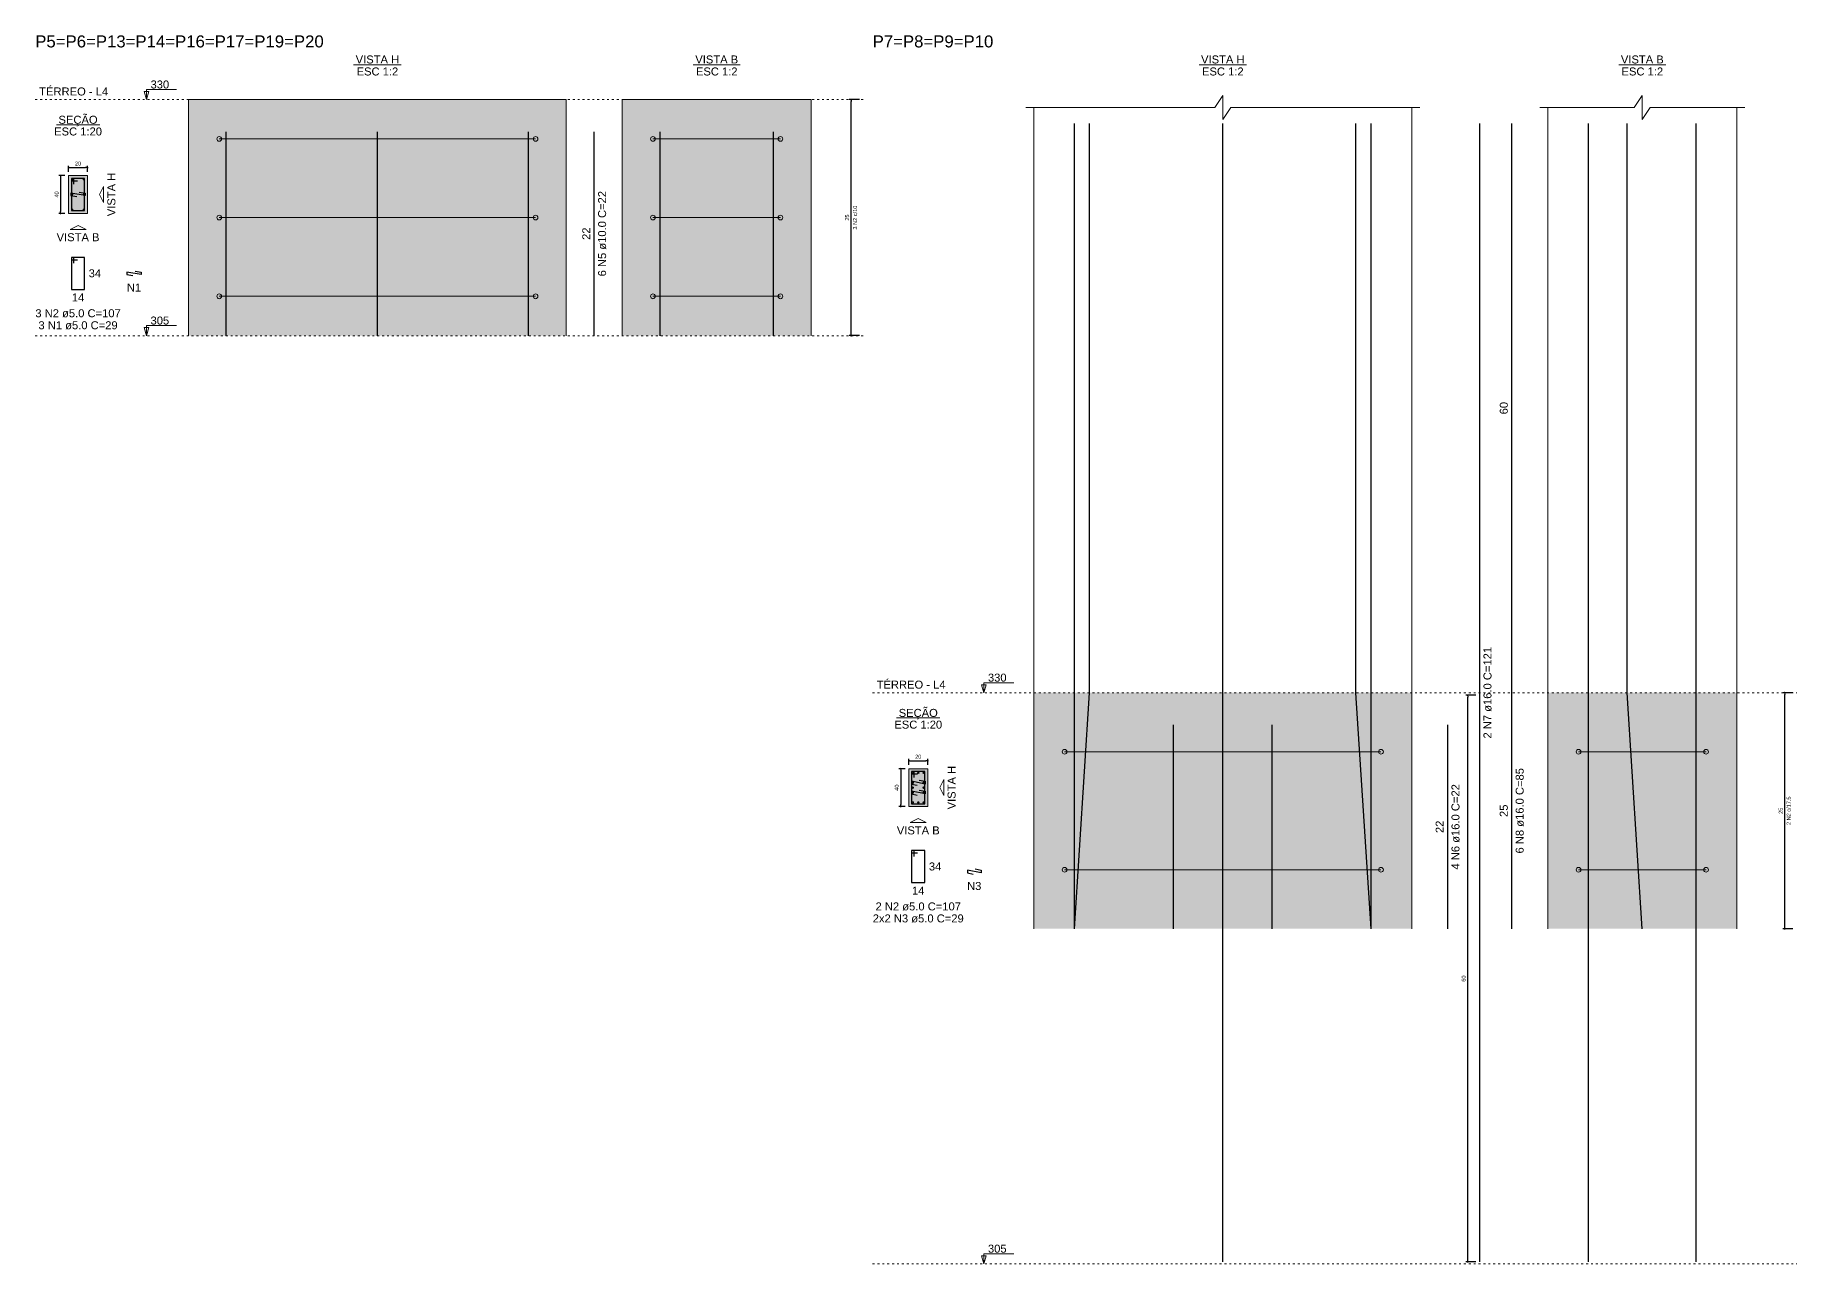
# Model space of a CAD drawing. Header units: millimetres. Extents: x 180 to 11148, y -1598 to 1045.
# Drawn here: x 2927.9 to 3021.1, y -20.3 to 44.8 of the extents above; entities that cross this region are included whole.
import ezdxf

# ---------------------------------------------------------------- set-up
doc = ezdxf.new("R2010")
doc.units = ezdxf.units.MM
doc.header["$MEASUREMENT"] = 0
doc.linetypes.add('DOT2', pattern=[3.175, 0, -3.175])
for name, color, linetype, lineweight in [('Descrição da armadura', 7, 'Continuous', 5), ('DT-Barras na forma', 2, 'Continuous', 30), ('DT-Barras no corte', 5, 'Continuous', 5), ('DT-Barras rebatidas', 2, 'Continuous', 30), ('DT-Cotas', 9, 'Continuous', 5), ('DT-Estribos na forma', 5, 'Continuous', 5), ('DT-Forma', 5, 'Continuous', 5), ('DT-Hachura seção pilares', 252, 'Continuous', 5), ('DT-Hachura vista pilares', 252, 'Continuous', 5), ('DT-Pontilhado', 9, 'DOT2', 5), ('DT-Textos', 7, 'Continuous', 5), ('DT-Título', 3, 'Continuous', 20), ('Textos armaduras', 7, 'Continuous', 5)]:
    doc.layers.add(name, color=color, linetype=linetype, lineweight=lineweight)
doc.styles.add('Arial', font='arial.ttf')
doc.dimstyles.new('UM_2.000000', dxfattribs={"dimtxt": 0.18, "dimasz": 0.1, "dimexe": 0.1, "dimexo": 0.2, "dimgap": 0, "dimtad": 1, "dimtih": 1, "dimtoh": 1, "dimdec": 1, "dimlfac": 2, "dimzin": 0, "dimdsep": 46, "dimtxsty": 'Standard', "dimcen": 0.09, "dimdle": 0.1, "dimadec": 1, "dimazin": 2, "dimtfac": 1, "dimtdec": 4, "dimtofl": 0, "dimtmove": 0, "dimatfit": 3, "dimfxl": 1, "dimtolj": 1, "dimarcsym": 0})
doc.dimstyles.new('UM_20.000000', dxfattribs={"dimtxt": 0.18, "dimasz": 0.1, "dimexe": 0.1, "dimexo": 0.2, "dimgap": 0, "dimtad": 1, "dimtih": 1, "dimtoh": 1, "dimdec": 1, "dimlfac": 20, "dimzin": 0, "dimdsep": 46, "dimtxsty": 'Standard', "dimcen": 0.09, "dimdle": 0.1, "dimadec": 1, "dimazin": 2, "dimtfac": 1, "dimtdec": 4, "dimtofl": 0, "dimtmove": 0, "dimatfit": 3, "dimfxl": 1, "dimtolj": 1, "dimarcsym": 0})

# ---------------------------------------------------------------- blocks, each defined once
blk = doc.blocks.new('_Dot')
at = {"color": 0, "linetype": 'ByBlock', "lineweight": -2}
blk.add_line((-0.5, 0), (-1, 0), dxfattribs=at)
at = {"color": 0, "linetype": 'ByBlock', "const_width": 0.5}
blk.add_lwpolyline([(-0.25, 0, 1), (0.25, 0, 1)], format="xyb", close=True, dxfattribs=at)
blk = doc.blocks.new('*D812')
at = {"layer": 'Defpoints', "color": 0, "transparency": 16777216}
for p in [(2929.638, 37.347), (2929.215, 35.347), (2929.638, 35.347)]:
    blk.add_point(p, dxfattribs=at)
at = {"layer": 'DT-Cotas', "color": 0, "lineweight": -2, "transparency": 16777216}
for p, q in [((2929.438, 37.347), (2929.115, 37.347)), ((2929.215, 37.247), (2929.215, 35.447)), ((2929.438, 35.347), (2929.115, 35.347))]:
    blk.add_line(p, q, dxfattribs=at)
at = {"layer": 'DT-Cotas', "color": 0, "lineweight": -2, "transparency": 16777216, "xscale": 0.1000000014901161, "yscale": 0.1000000014901161, "zscale": 0.1000000014901161}
for p, rotation in [((2929.215, 37.347), 90), ((2929.215, 35.347), 270)]:
    blk.add_blockref('_Dot', p, dxfattribs=dict(at, rotation=rotation))
at = {"layer": 'DT-Cotas', "transparency": 16777216, "insert": (2929.003, 36.347), "char_height": 0.2118, "attachment_point": 5, "rotation": 90, "style": 'Arial'}
blk.add_mtext('\\A1;40', dxfattribs=at)
blk = doc.blocks.new('*D813')
at = {"layer": 'Defpoints', "color": 0, "transparency": 16777216}
for p in [(2929.638, 37.347), (2930.638, 37.77), (2930.638, 37.347)]:
    blk.add_point(p, dxfattribs=at)
at = {"layer": 'DT-Cotas', "color": 0, "lineweight": -2, "transparency": 16777216}
for p, q in [((2929.638, 37.547), (2929.638, 37.87)), ((2929.738, 37.77), (2930.538, 37.77)), ((2930.638, 37.547), (2930.638, 37.87))]:
    blk.add_line(p, q, dxfattribs=at)
at = {"layer": 'DT-Cotas', "color": 0, "lineweight": -2, "transparency": 16777216, "xscale": 0.1000000014901161, "yscale": 0.1000000014901161, "zscale": 0.1000000014901161, "rotation": 180}
blk.add_blockref('_Dot', (2929.638, 37.77), dxfattribs=at)
at = {"layer": 'DT-Cotas', "color": 0, "lineweight": -2, "transparency": 16777216, "xscale": 0.1000000014901161, "yscale": 0.1000000014901161, "zscale": 0.1000000014901161}
blk.add_blockref('_Dot', (2930.638, 37.77), dxfattribs=at)
at = {"layer": 'DT-Cotas', "transparency": 16777216, "insert": (2930.138, 37.982), "char_height": 0.2118, "attachment_point": 5, "rotation": 0.00573, "style": 'Arial'}
blk.add_mtext('\\A1;20', dxfattribs=at)
blk = doc.blocks.new('*D814')
at = {"layer": 'Defpoints', "color": 0, "transparency": 16777216}
for p in [(2971.071, 41.371), (2971.706, 41.371), (2971.706, 28.871)]:
    blk.add_point(p, dxfattribs=at)
at = {"layer": 'DT-Cotas', "color": 0, "lineweight": -2, "transparency": 16777216}
for p, q in [((2971.506, 41.371), (2970.971, 41.371)), ((2971.071, 28.971), (2971.071, 41.271)), ((2971.506, 28.871), (2970.971, 28.871))]:
    blk.add_line(p, q, dxfattribs=at)
at = {"layer": 'DT-Cotas', "color": 0, "lineweight": -2, "transparency": 16777216, "xscale": 0.1000000014901161, "yscale": 0.1000000014901161, "zscale": 0.1000000014901161}
for p, rotation in [((2971.071, 41.371), 90), ((2971.071, 28.871), 270)]:
    blk.add_blockref('_Dot', p, dxfattribs=dict(at, rotation=rotation))
blk = doc.blocks.new('*D815')
at = {"layer": 'Defpoints', "color": 0, "transparency": 16777216}
for p in [(2971.071, 41.371), (2971.706, 41.371), (2971.706, 28.871)]:
    blk.add_point(p, dxfattribs=at)
at = {"layer": 'DT-Cotas', "color": 0, "lineweight": -2, "transparency": 16777216}
for p, q in [((2971.506, 41.371), (2970.971, 41.371)), ((2971.071, 28.971), (2971.071, 41.271)), ((2971.506, 28.871), (2970.971, 28.871))]:
    blk.add_line(p, q, dxfattribs=at)
at = {"layer": 'DT-Cotas', "color": 0, "lineweight": -2, "transparency": 16777216, "xscale": 0.1000000014901161, "yscale": 0.1000000014901161, "zscale": 0.1000000014901161}
for p, rotation in [((2971.071, 41.371), 90), ((2971.071, 28.871), 270)]:
    blk.add_blockref('_Dot', p, dxfattribs=dict(at, rotation=rotation))
blk = doc.blocks.new('*D816')
at = {"layer": 'Defpoints', "color": 0, "transparency": 16777216}
for p in [(2974.122, 5.941), (2973.699, 3.941), (2974.122, 3.941)]:
    blk.add_point(p, dxfattribs=at)
at = {"layer": 'DT-Cotas', "color": 0, "lineweight": -2, "transparency": 16777216}
for p, q in [((2973.922, 5.941), (2973.599, 5.941)), ((2973.699, 5.841), (2973.699, 4.041)), ((2973.922, 3.941), (2973.599, 3.941))]:
    blk.add_line(p, q, dxfattribs=at)
at = {"layer": 'DT-Cotas', "color": 0, "lineweight": -2, "transparency": 16777216, "xscale": 0.1000000014901161, "yscale": 0.1000000014901161, "zscale": 0.1000000014901161}
for p, rotation in [((2973.699, 5.941), 90), ((2973.699, 3.941), 270)]:
    blk.add_blockref('_Dot', p, dxfattribs=dict(at, rotation=rotation))
at = {"layer": 'DT-Cotas', "transparency": 16777216, "insert": (2973.487, 4.941), "char_height": 0.2118, "attachment_point": 5, "rotation": 90, "style": 'Arial'}
blk.add_mtext('\\A1;40', dxfattribs=at)
blk = doc.blocks.new('*D817')
at = {"layer": 'Defpoints', "color": 0, "transparency": 16777216}
for p in [(2974.122, 5.941), (2975.122, 6.365), (2975.122, 5.941)]:
    blk.add_point(p, dxfattribs=at)
at = {"layer": 'DT-Cotas', "color": 0, "lineweight": -2, "transparency": 16777216}
for p, q in [((2974.122, 6.141), (2974.122, 6.465)), ((2974.222, 6.365), (2975.022, 6.365)), ((2975.122, 6.141), (2975.122, 6.465))]:
    blk.add_line(p, q, dxfattribs=at)
at = {"layer": 'DT-Cotas', "color": 0, "lineweight": -2, "transparency": 16777216, "xscale": 0.1000000014901161, "yscale": 0.1000000014901161, "zscale": 0.1000000014901161, "rotation": 180}
blk.add_blockref('_Dot', (2974.122, 6.365), dxfattribs=at)
at = {"layer": 'DT-Cotas', "color": 0, "lineweight": -2, "transparency": 16777216, "xscale": 0.1000000014901161, "yscale": 0.1000000014901161, "zscale": 0.1000000014901161}
blk.add_blockref('_Dot', (2975.122, 6.365), dxfattribs=at)
at = {"layer": 'DT-Cotas', "transparency": 16777216, "insert": (2974.622, 6.576), "char_height": 0.2118, "attachment_point": 5, "rotation": 0.00573, "style": 'Arial'}
blk.add_mtext('\\A1;20', dxfattribs=at)
blk = doc.blocks.new('*D818')
at = {"layer": 'Defpoints', "color": 0, "transparency": 16777216}
for p in [(3003.712, 9.83), (3004.348, 9.83), (3004.348, -20.17)]:
    blk.add_point(p, dxfattribs=at)
at = {"layer": 'DT-Cotas', "color": 0, "lineweight": -2, "transparency": 16777216}
for p, q in [((3004.148, 9.83), (3003.612, 9.83)), ((3003.712, -20.07), (3003.712, 9.73)), ((3004.148, -20.17), (3003.612, -20.17))]:
    blk.add_line(p, q, dxfattribs=at)
at = {"layer": 'DT-Cotas', "color": 0, "lineweight": -2, "transparency": 16777216, "xscale": 0.1000000014901161, "yscale": 0.1000000014901161, "zscale": 0.1000000014901161}
for p, rotation in [((3003.712, 9.83), 90), ((3003.712, -20.17), 270)]:
    blk.add_blockref('_Dot', p, dxfattribs=dict(at, rotation=rotation))
at = {"layer": 'DT-Cotas', "transparency": 16777216, "insert": (3003.501, -5.17), "char_height": 0.2118, "attachment_point": 5, "rotation": 90, "style": 'Arial'}
blk.add_mtext('\\A1;60', dxfattribs=at)
blk = doc.blocks.new('*D819')
at = {"layer": 'Defpoints', "color": 0, "transparency": 16777216}
for p in [(3020.5, 9.965), (3021.135, 9.965), (3021.135, -2.535)]:
    blk.add_point(p, dxfattribs=at)
at = {"layer": 'DT-Cotas', "color": 0, "lineweight": -2, "transparency": 16777216}
for p, q in [((3020.935, 9.965), (3020.4, 9.965)), ((3020.5, -2.435), (3020.5, 9.865)), ((3020.935, -2.535), (3020.4, -2.535))]:
    blk.add_line(p, q, dxfattribs=at)
at = {"layer": 'DT-Cotas', "color": 0, "lineweight": -2, "transparency": 16777216, "xscale": 0.1000000014901161, "yscale": 0.1000000014901161, "zscale": 0.1000000014901161}
for p, rotation in [((3020.5, 9.965), 90), ((3020.5, -2.535), 270)]:
    blk.add_blockref('_Dot', p, dxfattribs=dict(at, rotation=rotation))
blk = doc.blocks.new('*D820')
at = {"layer": 'Defpoints', "color": 0, "transparency": 16777216}
for p in [(3020.5, 9.965), (3021.135, 9.965), (3021.135, -2.535)]:
    blk.add_point(p, dxfattribs=at)
at = {"layer": 'DT-Cotas', "color": 0, "lineweight": -2, "transparency": 16777216}
for p, q in [((3020.935, 9.965), (3020.4, 9.965)), ((3020.5, -2.435), (3020.5, 9.865)), ((3020.935, -2.535), (3020.4, -2.535))]:
    blk.add_line(p, q, dxfattribs=at)
at = {"layer": 'DT-Cotas', "color": 0, "lineweight": -2, "transparency": 16777216, "xscale": 0.1000000014901161, "yscale": 0.1000000014901161, "zscale": 0.1000000014901161}
for p, rotation in [((3020.5, 9.965), 90), ((3020.5, -2.535), 270)]:
    blk.add_blockref('_Dot', p, dxfattribs=dict(at, rotation=rotation))

msp = doc.modelspace()

# ---------------------------------------------------------------- hatches: boundary and pattern name
at = {"layer": 'DT-Hachura seção pilares', "linetype": 'Continuous'}
for points in [[(2929.6381, 35.3467), (2929.6381, 35.3467), (2930.6381, 35.3467), (2930.6381, 37.3467), (2929.6381, 37.3467), (2929.6381, 35.3467)], [(2974.1222, 3.9411), (2974.1222, 3.9411), (2975.1222, 3.9411), (2975.1222, 5.9411), (2974.1222, 5.9411), (2974.1222, 3.9411)]]:
    msp.add_hatch(color=256, dxfattribs=at).paths.add_polyline_path(points)
at = {"layer": 'DT-Hachura vista pilares', "linetype": 'Continuous'}
for points in [[(2935.9879, 28.8709), (2935.9879, 41.3709), (2955.9879, 41.3709), (2955.9879, 28.8709), (2935.9879, 28.8709)], [(2958.9531, 28.8709), (2958.9531, 41.3709), (2968.9531, 41.3709), (2968.9531, 28.8709), (2958.9531, 28.8709)], [(2980.7472, -2.5347), (2980.7472, 9.9653), (3000.7472, 9.9653), (3000.7472, -2.5347), (2980.7472, -2.5347)], [(3007.9584, -2.5347), (3007.9584, 9.9653), (3017.9584, 9.9653), (3017.9584, -2.5347), (3007.9584, -2.5347)]]:
    msp.add_hatch(color=256, dxfattribs=at).paths.add_polyline_path(points)

# ---------------------------------------------------------------- linework, layer by layer
at = {"layer": 'DT-Barras na forma'}
for points in [[(2937.9879, 28.8709), (2937.9879, 39.6709)], [(2945.9879, 28.8709), (2945.9879, 39.6709)], [(2953.9879, 28.8709), (2953.9879, 39.6709)], [(2960.9531, 28.8709), (2960.9531, 39.6709)], [(2966.9531, 28.8709), (2966.9531, 39.6709)], [(2982.8972, -2.5347), (2983.6972, 9.9653), (2983.6972, 40.1001)], [(2982.8972, -2.5347), (2982.8972, 9.9653), (2982.8972, 40.1001)], [(2990.7472, -20.1695), (2990.7472, 40.1001)], [(2998.5972, -2.5347), (2997.7972, 9.9653), (2997.7972, 40.1001)], [(2998.5972, -2.5347), (2998.5972, 9.9653), (2998.5972, 40.1001)], [(3010.1084, -2.5347), (3010.1084, 9.9653), (3010.1084, 40.1001)], [(3010.1084, -20.1695), (3010.1084, 40.1001)], [(3012.9584, -2.5347), (3012.1584, 9.9653), (3012.1584, 40.1001)], [(3015.8084, -2.5347), (3015.8084, 9.9653), (3015.8084, 40.1001)], [(3015.8084, -20.1695), (3015.8084, 40.1001)], [(2930.2049, 36.4606), (2930.5131, 36.4092), (2930.5131, 36.2842), (2929.7631, 36.4092), (2929.7631, 36.2842), (2930.0714, 36.2328)], [(2929.9131, 36.8842), (2929.9131, 37.1967), (2929.7881, 37.1967), (2929.7881, 35.4967), (2930.4881, 35.4967), (2930.4881, 37.1967), (2929.7881, 37.1967), (2929.7881, 37.0717), (2930.1006, 37.0717)], [(2988.1305, -2.5347), (2988.1305, 8.2653)], [(2993.3638, -2.5347), (2993.3638, 8.2653)], [(2974.3972, 5.4786), (2974.3972, 5.7911), (2974.2722, 5.7911), (2974.2722, 4.0911), (2974.9722, 4.0911), (2974.9722, 5.7911), (2974.2722, 5.7911), (2974.2722, 5.6661), (2974.5847, 5.6661)], [(2974.6759, 5.3379), (2974.9822, 5.2758), (2974.9822, 5.1298), (2974.2622, 5.2758), (2974.2622, 5.1298), (2974.5684, 5.0677)], [(2974.6759, 4.8145), (2974.9822, 4.7524), (2974.9822, 4.6064), (2974.2622, 4.7524), (2974.2622, 4.6064), (2974.5684, 4.5443)]]:
    msp.add_lwpolyline(points, dxfattribs=at)
at = {"layer": 'DT-Barras no corte'}
for p, q in [((2929.8131, 37.1217), (2929.8631, 37.1717)), ((2929.8131, 37.1717), (2929.8631, 37.1217)), ((2930.4131, 37.1217), (2930.4631, 37.1717)), ((2930.4131, 37.1717), (2930.4631, 37.1217)), ((2929.8131, 36.3217), (2929.8631, 36.3717)), ((2929.8131, 36.3717), (2929.8631, 36.3217)), ((2929.8131, 35.5217), (2929.8631, 35.5717)), ((2929.8131, 35.5717), (2929.8631, 35.5217)), ((2930.4131, 36.3217), (2930.4631, 36.3717)), ((2930.4131, 36.3717), (2930.4631, 36.3217)), ((2930.4131, 35.5217), (2930.4631, 35.5717)), ((2930.4131, 35.5717), (2930.4631, 35.5217)), ((2974.2892, 4.9411), (2974.3852, 4.9411)), ((2974.2972, 5.1628), (2974.3772, 5.2428)), ((2974.2972, 5.2428), (2974.3772, 5.1628)), ((2974.2972, 4.6394), (2974.3772, 4.7194)), ((2974.2972, 4.7194), (2974.3772, 4.6394)), ((2974.8592, 4.9411), (2974.9552, 4.9411)), ((2974.8672, 5.1628), (2974.9472, 5.2428)), ((2974.8672, 5.2428), (2974.9472, 5.1628)), ((2974.8672, 4.6394), (2974.9472, 4.7194)), ((2974.8672, 4.7194), (2974.9472, 4.6394))]:
    msp.add_line(p, q, dxfattribs=at)
for centre, radius in [((2929.8381, 37.1467), 0.025), ((2930.4381, 37.1467), 0.025), ((2929.8381, 36.3467), 0.025), ((2929.8381, 35.5467), 0.025), ((2930.4381, 36.3467), 0.025), ((2930.4381, 35.5467), 0.025), ((2974.3372, 5.7261), 0.04), ((2974.6222, 5.7261), 0.04), ((2974.9072, 5.7261), 0.04), ((2974.3372, 5.2028), 0.04), ((2974.3372, 4.9411), 0.04), ((2974.3372, 4.6794), 0.04), ((2974.9072, 5.2028), 0.04), ((2974.9072, 4.9411), 0.04), ((2974.9072, 4.6794), 0.04), ((2974.3372, 4.1561), 0.04), ((2974.6222, 4.1561), 0.04), ((2974.9072, 4.1561), 0.04)]:
    msp.add_circle(centre, radius, dxfattribs=at)
at = {"layer": 'DT-Barras rebatidas'}
for p, q in [((2957.4705, 28.8709), (2957.4705, 39.6709)), ((3004.3478, -20.1695), (3004.3478, 40.1001)), ((3006.0522, 9.9653), (3006.0522, 40.1001)), ((2929.9131, 33.0169), (2929.7881, 33.0169)), ((2929.7881, 33.0169), (2929.7881, 31.3169)), ((2930.4881, 33.0169), (2929.7881, 33.0169)), ((2929.7881, 33.0169), (2929.7881, 32.8919)), ((2929.7881, 32.8919), (2930.1006, 32.8919)), ((2929.9131, 32.7044), (2929.9131, 33.0169)), ((2930.4881, 31.3169), (2930.4881, 33.0169)), ((2933.4774, 32.1044), (2932.7274, 32.2294)), ((2932.7274, 32.2294), (2932.7274, 32.1044)), ((2932.7274, 32.1044), (2933.0356, 32.053)), ((2933.1691, 32.2808), (2933.4774, 32.2294)), ((2933.4774, 32.2294), (2933.4774, 32.1044)), ((2929.7881, 31.3169), (2930.4881, 31.3169)), ((3006.0522, -2.5347), (3006.0522, 9.9653)), ((3002.6534, -2.5347), (3002.6534, 8.2653)), ((2974.3972, 1.6113), (2974.2722, 1.6113)), ((2974.2722, 1.6113), (2974.2722, -0.0887)), ((2974.9722, 1.6113), (2974.2722, 1.6113)), ((2974.2722, 1.6113), (2974.2722, 1.4863)), ((2974.2722, 1.4863), (2974.5847, 1.4863)), ((2974.3972, 1.2988), (2974.3972, 1.6113)), ((2974.9722, -0.0887), (2974.9722, 1.6113)), ((2977.9464, 0.4266), (2977.2264, 0.5726)), ((2977.2264, 0.5726), (2977.2264, 0.4266)), ((2977.2264, 0.4266), (2977.5327, 0.3645)), ((2977.6402, 0.6347), (2977.9464, 0.5726)), ((2977.9464, 0.5726), (2977.9464, 0.4266)), ((2974.2722, -0.0887), (2974.9722, -0.0887))]:
    msp.add_line(p, q, dxfattribs=at)
at = {"layer": 'DT-Cotas'}
for points in [[(2980.3236, 40.9473), (2990.3236, 40.9473), (2990.7472, 41.5827), (2990.7472, 40.3119), (2991.1708, 40.9473), (3001.1708, 40.9473)], [(3007.5348, 40.9473), (3012.5348, 40.9473), (3012.9584, 41.5827), (3012.9584, 40.3119), (3013.382, 40.9473), (3018.382, 40.9473)]]:
    msp.add_lwpolyline(points, dxfattribs=at)
at = {"layer": 'DT-Estribos na forma'}
for p, q in [((2937.6129, 39.2876), (2954.3629, 39.2876)), ((2960.5781, 39.2876), (2967.3281, 39.2876)), ((2937.6129, 35.1209), (2954.3629, 35.1209)), ((2960.5781, 35.1209), (2967.3281, 35.1209)), ((2937.6129, 30.9542), (2954.3629, 30.9542)), ((2960.5781, 30.9542), (2967.3281, 30.9542)), ((2982.3722, 6.8403), (2999.1222, 6.8403)), ((3009.5834, 6.8403), (3016.3334, 6.8403)), ((2982.3722, 0.5903), (2999.1222, 0.5903)), ((3009.5834, 0.5903), (3016.3334, 0.5903))]:
    msp.add_line(p, q, dxfattribs=at)
for centre in [(2937.6129, 39.2876), (2954.3629, 39.2876), (2960.5781, 39.2876), (2967.3281, 39.2876), (2937.6129, 35.1209), (2954.3629, 35.1209), (2960.5781, 35.1209), (2967.3281, 35.1209), (2937.6129, 30.9542), (2954.3629, 30.9542), (2960.5781, 30.9542), (2967.3281, 30.9542), (2982.3722, 6.8403), (2999.1222, 6.8403), (3009.5834, 6.8403), (3016.3334, 6.8403), (2982.3722, 0.5903), (2999.1222, 0.5903), (3009.5834, 0.5903), (3016.3334, 0.5903)]:
    msp.add_circle(centre, 0.125, dxfattribs=at)
at = {"layer": 'DT-Forma'}
for p, q in [((2935.9879, 41.3709), (2955.9879, 41.3709)), ((2935.9879, 28.8709), (2935.9879, 41.3709)), ((2955.9879, 28.8709), (2955.9879, 41.3709)), ((2958.9531, 41.3709), (2968.9531, 41.3709)), ((2958.9531, 28.8709), (2958.9531, 41.3709)), ((2968.9531, 28.8709), (2968.9531, 41.3709)), ((2980.7472, 9.9653), (2980.7472, 40.9473)), ((3000.7472, 9.9653), (3000.7472, 40.9473)), ((3007.9584, 9.9653), (3007.9584, 40.9473)), ((3017.9584, 9.9653), (3017.9584, 40.9473)), ((2980.7472, -2.5347), (2980.7472, 9.9653)), ((3000.7472, -2.5347), (3000.7472, 9.9653)), ((3007.9584, -2.5347), (3007.9584, 9.9653)), ((3017.9584, -2.5347), (3017.9584, 9.9653))]:
    msp.add_line(p, q, dxfattribs=at)
for points in [[(2929.6381, 35.3467), (2930.6381, 35.3467), (2930.6381, 37.3467), (2929.6381, 37.3467), (2929.6381, 35.3467)], [(2974.1222, 3.9411), (2975.1222, 3.9411), (2975.1222, 5.9411), (2974.1222, 5.9411), (2974.1222, 3.9411)]]:
    msp.add_lwpolyline(points, close=True, dxfattribs=at)
at = {"layer": 'DT-Pontilhado', "ltscale": 0.05}
for p, q in [((2927.8707, 41.3709), (2971.7065, 41.3709)), ((2927.8707, 28.8709), (2971.7065, 28.8709)), ((2972.2065, 9.9653), (3021.1354, 9.9653)), ((2972.2065, -20.2695), (3021.1354, -20.2695))]:
    msp.add_line(p, q, dxfattribs=at)
at = {"layer": 'DT-Textos'}
for p, q in [((2944.7281, 43.2136), (2947.2476, 43.2136)), ((2962.7097, 43.2136), (2965.1964, 43.2136)), ((2989.4875, 43.2136), (2992.0069, 43.2136)), ((3011.715, 43.2136), (3014.2017, 43.2136)), ((2928.9937, 40.0366), (2931.2825, 40.0366)), ((2973.4777, 8.631), (2975.7666, 8.631))]:
    msp.add_line(p, q, dxfattribs=at)
for points in [[(2933.764, 41.3709), (2933.891, 41.7945), (2933.6369, 41.7945), (2933.764, 41.3709), (2933.764, 41.9004), (2935.3525, 41.9004)], [(2933.764, 28.8709), (2933.891, 29.2945), (2933.6369, 29.2945), (2933.764, 28.8709), (2933.764, 29.4004), (2935.3525, 29.4004)], [(2978.0997, 9.9653), (2978.2268, 10.3889), (2977.9726, 10.3889), (2978.0997, 9.9653), (2978.0997, 10.4948), (2979.6882, 10.4948)], [(2978.0997, -20.2695), (2978.2268, -19.8459), (2977.9726, -19.8459), (2978.0997, -20.2695), (2978.0997, -19.74), (2979.6882, -19.74)]]:
    msp.add_lwpolyline(points, dxfattribs=at)
for points in [[(2931.4853, 36.3467), (2931.4853, 35.9231), (2931.2735, 36.3467), (2931.4853, 36.7703), (2931.4853, 36.3467)], [(2930.1381, 34.4995), (2929.7145, 34.4995), (2930.1381, 34.7113), (2930.5617, 34.4995), (2930.1381, 34.4995)], [(2975.9694, 4.9411), (2975.9694, 4.5175), (2975.7576, 4.9411), (2975.9694, 5.3647), (2975.9694, 4.9411)], [(2974.6222, 3.0939), (2974.1986, 3.0939), (2974.6222, 3.3057), (2975.0458, 3.0939), (2974.6222, 3.0939)]]:
    msp.add_lwpolyline(points, close=True, dxfattribs=at)

# ---------------------------------------------------------------- texts
at = {"layer": 'Descrição da armadura', "linetype": 'Continuous', "attachment_point": 8, "rotation": 90, "line_spacing_factor": 0.798, "style": 'Arial'}
for s, insert, char_height, width in [('6 N5 ø10.0 C=22', (2958.1059, 34.2709), 0.4236, 9.069495), ('3 N2 c/10', (2971.3888, 35.1209), 0.2118, 2.539389), ('2 N7 ø16.0 C=121', (3004.9832, 9.9653), 0.4236, 9.7294), ('6 N8 ø16.0 C=85', (3006.6876, 3.7153), 0.4236, 9.069495), ('4 N6 ø16.0 C=22', (3003.2888, 2.8653), 0.4236, 9.069495), ('2 N2 c/17.5', (3020.8177, 3.7153), 0.2118, 3.034173)]:
    msp.add_mtext(s, dxfattribs=dict(at, insert=insert, char_height=char_height, width=width))
at = {"layer": 'Descrição da armadura', "linetype": 'Continuous', "char_height": 0.4236, "attachment_point": 8, "line_spacing_factor": 0.798, "style": 'Arial'}
for s, insert, width in [('N1', (2933.1024, 31.2058), 1.516797), ('3 N2 ø5.0 C=107', (2930.1381, 29.8343), 9.069495), ('3 N1 ø5.0 C=29', (2930.1381, 29.1989), 7.832061), ('N3', (2977.5864, -0.4827), 1.516797), ('2x2 N3 ø5.0 C=29', (2974.6222, -2.2067), 8.999182), ('2 N2 ø5.0 C=107', (2974.6222, -1.5713), 9.069495)]:
    msp.add_mtext(s, dxfattribs=dict(at, insert=insert, width=width))
at = {"layer": 'DT-Cotas', "linetype": 'Continuous', "char_height": 0.2118, "width": 0.659905, "attachment_point": 8, "rotation": 90, "line_spacing_factor": 0.798, "style": 'Arial'}
for insert in [(2970.9652, 35.1209), (3020.3941, 3.7153)]:
    msp.add_mtext('25', dxfattribs=dict(at, insert=insert))
at = {"layer": 'DT-Textos', "linetype": 'Continuous', "char_height": 0.4236, "line_spacing_factor": 0.798, "style": 'Arial'}
for s, insert, width, attachment_point in [('VISTA H', (2945.9879, 43.2771), 4.298326, 8), ('ESC 1:2', (2945.9879, 42.6417), 4.115407, 8), ('VISTA B', (2963.9531, 43.2771), 4.237353, 8), ('ESC 1:2', (2963.9531, 42.6417), 4.115407, 8), ('VISTA H', (2990.7472, 43.2771), 4.298326, 8), ('ESC 1:2', (2990.7472, 42.6417), 4.115407, 8), ('VISTA B', (3012.9584, 43.2771), 4.237353, 8), ('ESC 1:2', (3012.9584, 42.6417), 4.115407, 8), ('TÉRREO - L4', (2928.0825, 41.5827), 6.816025, 7), ('SEÇÃO', (2930.138, 39.9607), 3.868817, 8), ('ESC 1:20', (2930.1381, 39.4647), 4.729993, 8), ('VISTA B', (2930.1381, 33.8641), 4.237353, 8), ('TÉRREO - L4', (2972.4183, 10.1771), 6.816025, 7), ('ESC 1:20', (2974.6222, 8.0591), 4.729993, 8), ('SEÇÃO', (2974.622, 8.5547), 3.868817, 8), ('VISTA B', (2974.6222, 2.4585), 4.237353, 8)]:
    msp.add_mtext(s, dxfattribs=dict(at, insert=insert, width=width, attachment_point=attachment_point))
at = {"layer": 'DT-Textos', "char_height": 0.4236, "width": 1.843758, "attachment_point": 7, "line_spacing_factor": 0.798, "style": 'Arial'}
for s, insert in [('330', (2933.9758, 41.9533)), ('305', (2933.9758, 29.4533)), ('330', (2978.3115, 10.5477)), ('305', (2978.3115, -19.6871))]:
    msp.add_mtext(s, dxfattribs=dict(at, insert=insert))
at = {"layer": 'DT-Textos', "linetype": 'Continuous', "char_height": 0.4236, "width": 4.298326, "attachment_point": 8, "rotation": 90, "line_spacing_factor": 0.798, "style": 'Arial'}
for insert in [(2932.1207, 36.3467), (2976.6048, 4.9411)]:
    msp.add_mtext('VISTA H', dxfattribs=dict(at, insert=insert))
at = {"layer": 'DT-Título', "linetype": 'Continuous', "char_height": 0.6354, "attachment_point": 7, "line_spacing_factor": 0.798, "style": 'Arial'}
for s, insert, width in [('P5=P6=P13=P14=P16=P17=P19=P20', (2927.8707, 44.1243), 31.696961), ('P7=P8=P9=P10', (2972.2065, 44.1243), 13.262075)]:
    msp.add_mtext(s, dxfattribs=dict(at, insert=insert, width=width))
at = {"layer": 'Textos armaduras', "linetype": 'Continuous', "char_height": 0.4236, "width": 1.31981, "attachment_point": 7, "rotation": 90, "line_spacing_factor": 0.798, "style": 'Arial'}
for s, insert in [('22', (2957.2587, 33.9409)), ('60', (3005.8404, 24.7027)), ('25', (3005.8404, 3.3853)), ('22', (3002.4416, 2.5353))]:
    msp.add_mtext(s, dxfattribs=dict(at, insert=insert))
at = {"layer": 'Textos armaduras', "linetype": 'Continuous', "char_height": 0.4236, "width": 1.31981, "attachment_point": 7, "line_spacing_factor": 0.798, "style": 'Arial'}
for s, insert in [('34', (2930.6999, 31.9551)), ('14', (2929.8082, 30.6815)), ('34', (2975.184, 0.5495)), ('14', (2974.2922, -0.7241))]:
    msp.add_mtext(s, dxfattribs=dict(at, insert=insert))

# ---------------------------------------------------------------- dimensions: what is measured, and where the dimension line sits
at = {"layer": 'DT-Cotas'}
for base, p1, p2, override, picture, middle in [((2971.0711, 41.3709), (2971.7065, 28.8709), (2971.7065, 41.3709), {"dimtxt": 0.4236, "dimasz": 0.1, "dimexe": 0.1, "dimexo": 0.2, "dimtad": 1, "dimtih": 0, "dimtoh": 0, "dimdec": 1, "dimlfac": 2, "dimzin": 8, "dimtxsty": 'Arial', "dimblk": 'Dot', "dimblk1": 'Dot', "dimblk2": 'Dot', "dimsah": 1, "dimdle": 0.1, "dimse1": 0, "dimse2": 0, "dimclrt": 256, "dimadec": 1, "dimazin": 3, "dimtmove": 2, "dimldrblk": 'Dot'}, '*D815', (2970.6475, 35.1209)), ((2971.0711, 41.3709), (2971.7065, 28.8709), (2971.7065, 41.3709), {"dimtxt": 0.2118, "dimasz": 0.1, "dimexe": 0.1, "dimexo": 0.2, "dimtad": 1, "dimtih": 0, "dimtoh": 0, "dimdec": 1, "dimlfac": 2, "dimzin": 8, "dimtxsty": 'Arial', "dimblk": 'Dot', "dimblk1": 'Dot', "dimblk2": 'Dot', "dimsah": 1, "dimdle": 0.1, "dimse1": 0, "dimse2": 0, "dimclrt": 256, "dimadec": 1, "dimazin": 3, "dimtmove": 2, "dimldrblk": 'Dot'}, '*D814', (2970.8593, 35.1209)), ((3020.5, 9.9653), (3021.1354, -2.5347), (3021.1354, 9.9653), {"dimtxt": 0.4236, "dimasz": 0.1, "dimexe": 0.1, "dimexo": 0.2, "dimtad": 1, "dimtih": 0, "dimtoh": 0, "dimdec": 1, "dimlfac": 2, "dimzin": 8, "dimtxsty": 'Arial', "dimblk": 'Dot', "dimblk1": 'Dot', "dimblk2": 'Dot', "dimsah": 1, "dimdle": 0.1, "dimse1": 0, "dimse2": 0, "dimclrt": 256, "dimadec": 1, "dimazin": 3, "dimtmove": 2, "dimldrblk": 'Dot'}, '*D820', (3020.0764, 3.7153)), ((3020.5, 9.9653), (3021.1354, -2.5347), (3021.1354, 9.9653), {"dimtxt": 0.2118, "dimasz": 0.1, "dimexe": 0.1, "dimexo": 0.2, "dimtad": 1, "dimtih": 0, "dimtoh": 0, "dimdec": 1, "dimlfac": 2, "dimzin": 8, "dimtxsty": 'Arial', "dimblk": 'Dot', "dimblk1": 'Dot', "dimblk2": 'Dot', "dimsah": 1, "dimdle": 0.1, "dimse1": 0, "dimse2": 0, "dimclrt": 256, "dimadec": 1, "dimazin": 3, "dimtmove": 2, "dimldrblk": 'Dot'}, '*D819', (3020.2882, 3.7153))]:
    dim = msp.add_linear_dim(base=base, p1=p1, p2=p2, angle=90, text=' ', dimstyle='UM_2.000000', override=override, dxfattribs=at)
    dim.commit()
    dim.dimension.update_dxf_attribs({"geometry": picture, "text_midpoint": middle, "dimtype": 160, "text_rotation": 90})
for base, p1, p2, dimstyle, override, picture, middle in [((2929.2145, 35.3467), (2929.6381, 37.3467), (2929.6381, 35.3467), 'UM_20.000000', {"dimtxt": 0.2118, "dimasz": 0.1, "dimexe": 0.1, "dimexo": 0.2, "dimtad": 1, "dimtih": 0, "dimtoh": 0, "dimdec": 1, "dimlfac": 20, "dimzin": 8, "dimtxsty": 'Arial', "dimblk": 'Dot', "dimblk1": 'Dot', "dimblk2": 'Dot', "dimsah": 1, "dimdle": 0.1, "dimse1": 0, "dimse2": 0, "dimclrt": 256, "dimadec": 1, "dimazin": 3, "dimtmove": 2, "dimldrblk": 'Dot'}, '*D812', (2929.0027, 36.3467)), ((3003.7124, 9.8305), (3004.3478, -20.1695), (3004.3478, 9.8305), 'UM_2.000000', {"dimtxt": 0.2118, "dimasz": 0.1, "dimexe": 0.1, "dimexo": 0.2, "dimtad": 1, "dimtih": 0, "dimtoh": 0, "dimdec": 1, "dimlfac": 2, "dimzin": 8, "dimtxsty": 'Arial', "dimblk": 'Dot', "dimblk1": 'Dot', "dimblk2": 'Dot', "dimsah": 1, "dimdle": 0.1, "dimse1": 0, "dimse2": 0, "dimclrt": 256, "dimadec": 1, "dimazin": 3, "dimtmove": 2, "dimldrblk": 'Dot'}, '*D818', (3003.5006, -5.1695)), ((2973.6986, 3.9411), (2974.1222, 5.9411), (2974.1222, 3.9411), 'UM_20.000000', {"dimtxt": 0.2118, "dimasz": 0.1, "dimexe": 0.1, "dimexo": 0.2, "dimtad": 1, "dimtih": 0, "dimtoh": 0, "dimdec": 1, "dimlfac": 20, "dimzin": 8, "dimtxsty": 'Arial', "dimblk": 'Dot', "dimblk1": 'Dot', "dimblk2": 'Dot', "dimsah": 1, "dimdle": 0.1, "dimse1": 0, "dimse2": 0, "dimclrt": 256, "dimadec": 1, "dimazin": 3, "dimtmove": 2, "dimldrblk": 'Dot'}, '*D816', (2973.4868, 4.9411))]:
    dim = msp.add_linear_dim(base=base, p1=p1, p2=p2, angle=90, dimstyle=dimstyle, override=override, dxfattribs=at)
    dim.commit()
    dim.dimension.update_dxf_attribs({"geometry": picture, "text_midpoint": middle, "dimtype": 160, "text_rotation": 90})
for base, p1, p2, picture, middle in [((2930.6381, 37.7703), (2929.6381, 37.3467), (2930.6381, 37.3467), '*D813', (2930.1381, 37.9821)), ((2975.1222, 6.3647), (2974.1222, 5.9411), (2975.1222, 5.9411), '*D817', (2974.6222, 6.5765))]:
    dim = msp.add_linear_dim(base=base, p1=p1, p2=p2, dimstyle='UM_20.000000', override={"dimtxt": 0.2118, "dimasz": 0.1, "dimexe": 0.1, "dimexo": 0.2, "dimtad": 1, "dimtih": 0, "dimtoh": 0, "dimdec": 1, "dimlfac": 20, "dimzin": 8, "dimtxsty": 'Arial', "dimblk": 'Dot', "dimblk1": 'Dot', "dimblk2": 'Dot', "dimsah": 1, "dimdle": 0.1, "dimse1": 0, "dimse2": 0, "dimclrt": 256, "dimadec": 1, "dimazin": 3, "dimtmove": 2, "dimldrblk": 'Dot'}, dxfattribs=at)
    dim.commit()
    dim.dimension.update_dxf_attribs({"geometry": picture, "text_midpoint": middle, "dimtype": 160, "text_rotation": 0.00573})

doc.saveas('drawing.dxf')
